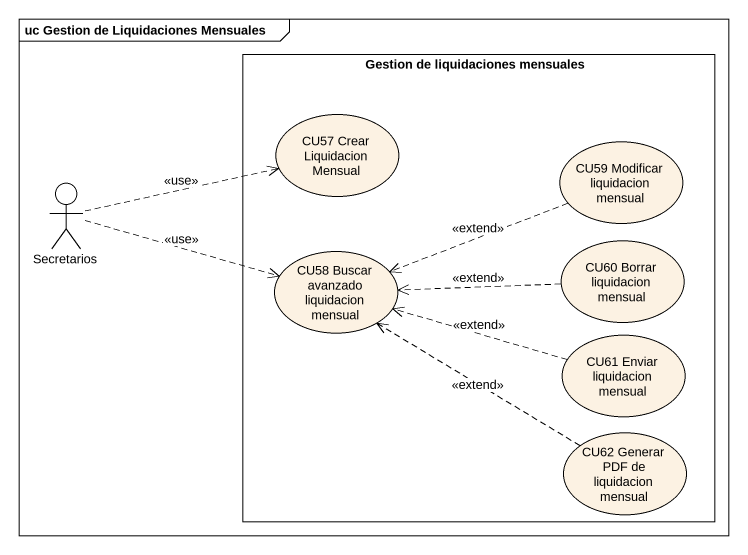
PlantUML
@startuml
mainframe uc Gestion de Liquidaciones Mensuales
rectangle "Gestion de liquidaciones mensuales" as Gestion_de_liquidaciones {
  usecase "CU57 Crear Liquidacion Mensual" as CU57_Crear_Liquidacion
  usecase "CU59 Modificar liquidacion mensual" as CU59_Modificar_liquidacion
  usecase "CU60 Borrar liquidacion mensual" as CU60_Borrar_liquidacion
  usecase "CU58 Buscar avanzado liquidacion mensual" as CU58_Buscar_avanzado
  usecase "CU61 Enviar liquidacion mensual" as CU61_Enviar_liquidacion
  usecase "CU62 Generar PDF de liquidacion mensual" as CU62_Generar_PDF_de
}
actor Secretarios
CU59_Modificar_liquidacion .left.> CU58_Buscar_avanzado : <<extend>>
Secretarios .right.> CU57_Crear_Liquidacion : <<use>>
Secretarios .right.> CU58_Buscar_avanzado : <<use>>
CU60_Borrar_liquidacion .left.> CU58_Buscar_avanzado : <<extend>>
CU61_Enviar_liquidacion .left.> CU58_Buscar_avanzado : <<extend>>
CU62_Generar_PDF_de .up.> CU58_Buscar_avanzado : <<extend>>
@enduml
